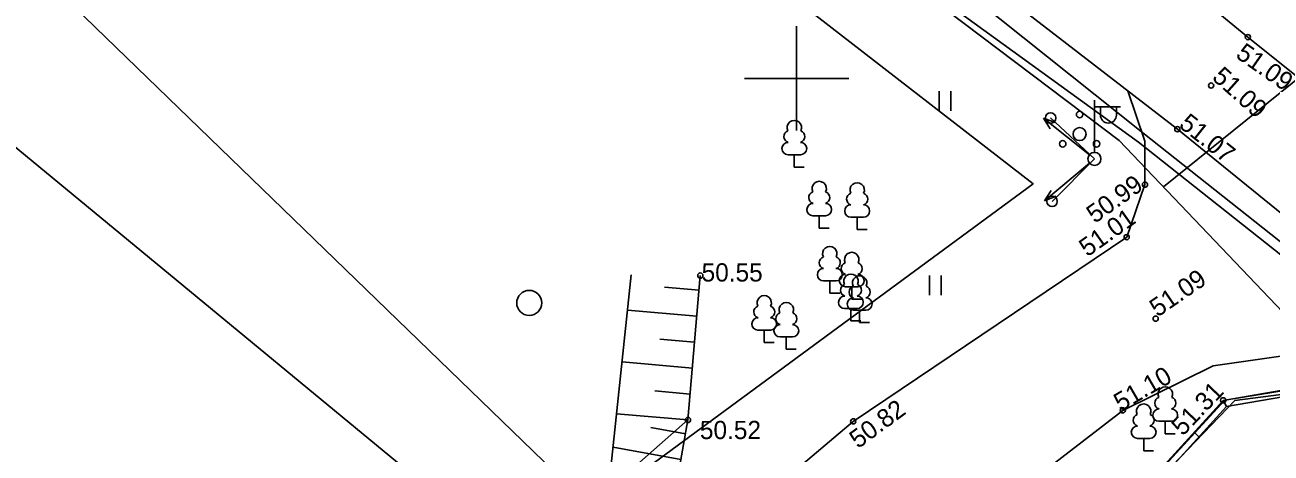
# Model space of a CAD drawing. Extents: x 640535 to 641271, y 6455287 to 6455891.
# Drawn here: x 640920.43 to 640968.19, y 6455685.64 to 6455702.05 of the extents above; entities that cross this region are included whole.
import ezdxf

# ---------------------------------------------------------------- set-up
doc = ezdxf.new("R2010")
doc.units = 0
for name, color, linetype in [('AED', 7, 'Continuous'), ('HALJASTUS', 7, 'Continuous'), ('KORGUS', 7, 'Continuous'), ('MOOTPIIR', 7, 'Continuous'), ('MPKAABEL', 7, 'Continuous'), ('MPOHULIIN', 7, 'Continuous'), ('PIIR', 7, 'Continuous'), ('POST', 7, 'Continuous'), ('PUU', 7, 'Continuous'), ('RELJEEF', 7, 'Continuous'), ('SITRASS', 7, 'Continuous'), ('TEE', 7, 'Continuous'), ('VORK', 7, 'Continuous'), ('VORMISTUS', 7, 'Continuous')]:
    doc.layers.add(name, color=color, linetype=linetype)

msp = doc.modelspace()

# ---------------------------------------------------------------- linework, layer by layer
at = {"layer": 'AED'}
for p, q in [((640966.35, 6455687.658), (640966.477, 6455687.426)), ((640965.238, 6455686.435), (640965.421, 6455686.264))]:
    msp.add_line(p, q, dxfattribs=at)
for points in [[(640966.35, 6455687.658), (640969.591, 6455688.209), (640976.847, 6455682.775), (640983.991, 6455677.429), (640989.08, 6455673.638)], [(640966.35, 6455687.658), (640962.506, 6455683.429), (640955.293, 6455675.539), (640947.48, 6455667.04), (640938.801, 6455657.762)], [(640966.477, 6455687.426), (640969.527, 6455687.944), (640976.697, 6455682.575), (640983.841, 6455677.228), (640988.93, 6455673.437)], [(640966.477, 6455687.426), (640962.691, 6455683.261), (640955.478, 6455675.371), (640947.663, 6455666.87), (640938.983, 6455657.591)]]:
    msp.add_lwpolyline(points, dxfattribs=at)
at = {"layer": 'HALJASTUS'}
for p, q in [((640955.46, 6455699.517), (640955.46, 6455698.756)), ((640955.915, 6455699.517), (640955.915, 6455698.756)), ((640946.313, 6455692.441), (640945.84, 6455686.905)), ((640955.093, 6455692.447), (640955.093, 6455691.686)), ((640955.548, 6455692.447), (640955.548, 6455691.686))]:
    msp.add_line(p, q, dxfattribs=at)
msp.add_lwpolyline([(640945.84, 6455686.905), (640942.8, 6455684.232), (640935.186, 6455679.633), (640928.971, 6455675.038), (640919.328, 6455666.916), (640912.737, 6455661.12)], dxfattribs=at)
msp.add_circle((640939.755, 6455691.395), 0.48, dxfattribs=at)
at = {"layer": 'KORGUS'}
for centre in [(640967.299, 6455701.587), (640965.888, 6455699.73), (640964.595, 6455698.056), (640963.353, 6455695.929), (640962.652, 6455693.917), (640946.313, 6455692.441), (640963.764, 6455690.791), (640966.35, 6455687.658), (640962.503, 6455687.273), (640945.84, 6455686.905), (640952.171, 6455686.852)]:
    msp.add_circle(centre, 0.1, dxfattribs=at)
at = {"layer": 'MOOTPIIR'}
for points in [[(640883.197, 6455640.102), (640959.064, 6455695.966), (640908.64, 6455735.05), (640894.56, 6455746.37), (640890.874, 6455748.344), (640902.45, 6455758.84), (640933.859, 6455733.693), (640953.44, 6455718.021), (640970.998, 6455703.463), (640986.989, 6455723.336), (641017.264, 6455760.189), (641032.07, 6455775.799), (641051.147, 6455798.516), (641051.858, 6455801.496), (641032.967, 6455815.517), (641005.929, 6455836.294), (641012.04, 6455844.39), (641029.954, 6455831.417), (641064.672, 6455804.495), (641082.142, 6455790.946), (641104.559, 6455773.627), (641137.854, 6455747.73), (641156.319, 6455733.669)], [(641076.148, 6455729.203), (641052.858, 6455701.113), (641022.196, 6455663.211), (641049.984, 6455638.033), (641059.079, 6455633.67), (641088.221, 6455612.276), (641077.104, 6455600.037), (641059.044, 6455618.015), (641037.875, 6455634.655), (640988.976, 6455673.399), (640969.558, 6455688.005), (640966.799, 6455687.651), (640958.114, 6455678.585), (640913.296, 6455644.247), (640867.087, 6455608.164)]]:
    msp.add_lwpolyline(points, dxfattribs=at)
at = {"layer": 'MPKAABEL'}
for points in [[(640903.643, 6455735.083), (640904.92, 6455735.5), (640912.41, 6455736.88), (640913.2, 6455736.91), (640922.95, 6455729.79), (640930.43, 6455724.11), (640938.12, 6455717.94), (640946.84, 6455710.7), (640955.02, 6455704.51), (640963.27, 6455697.92), (640974.07, 6455689.36), (640982.67, 6455683.21), (640990.6, 6455676.44), (640999.5, 6455669.28), (641007.83, 6455662.81), (641011.79, 6455659.6), (641011.87, 6455659.13), (641011.62, 6455658.34), (641006.916, 6455653.074)], [(640903.78, 6455735.015), (640905.06, 6455735.41), (640912.48, 6455736.75), (640913.22, 6455736.69), (640923.4, 6455729.23), (640930.22, 6455723.9), (640937.77, 6455717.49), (640946.69, 6455710.49), (640954.58, 6455703.74), (640963.11, 6455697.56), (640973.83, 6455689.06), (640982.16, 6455682.75), (640990.25, 6455676.05), (640999.28, 6455669.04), (641010.95, 6455659.67), (641011.48, 6455659.07), (641011.46, 6455658.58), (641006.858, 6455653.125)]]:
    msp.add_lwpolyline(points, dxfattribs=at)
at = {"layer": 'MPOHULIIN'}
for p, q in [((640959.462, 6455698.473), (640959.721, 6455698.075)), ((640959.462, 6455698.473), (640959.908, 6455698.308)), ((640961.223, 6455697.072), (640959.462, 6455698.473)), ((640961.227, 6455696.755), (640959.506, 6455695.306)), ((640961.418, 6455696.917), (640961.418, 6455696.917)), ((640961.418, 6455696.917), (640961.418, 6455696.917)), ((640959.506, 6455695.306), (640959.756, 6455695.71)), ((640959.506, 6455695.306), (640959.948, 6455695.482))]:
    msp.add_line(p, q, dxfattribs=at)
at = {"layer": 'PIIR'}
msp.add_lwpolyline([(640969.62, 6455688.19), (640966.42, 6455687.66), (640898.66, 6455613.81), (640930.77, 6455590.43), (640939.61, 6455602.88), (640942.54, 6455602.41), (640989.76, 6455574.45), (641038.04, 6455634.83), (640989.3, 6455673.37)], close=True, dxfattribs=at)
at = {"layer": 'POST'}
for p, q in [((640961.418, 6455697.167), (640961.418, 6455699.167)), ((640961.418, 6455698.917), (640962.418, 6455698.917)), ((640961.645, 6455698.596), (640961.645, 6455698.917)), ((640962.258, 6455698.596), (640962.258, 6455698.917)), ((640959.738, 6455698.485), (640961.418, 6455696.917)), ((640961.418, 6455696.917), (640959.793, 6455695.289)), ((640961.418, 6455696.917), (640961.418, 6455696.917))]:
    msp.add_line(p, q, dxfattribs=at)
for centre, radius in [((640959.738, 6455698.485), 0.2), ((640961.418, 6455696.916), 0.25), ((640959.793, 6455695.289), 0.2)]:
    msp.add_circle(centre, radius, dxfattribs=at)
msp.add_arc((640961.951, 6455698.596), 0.306, 180, 0, dxfattribs=at)
at = {"layer": 'PUU'}
for p, q in [((640950.154, 6455697.073), (640949.674, 6455697.073)), ((640949.914, 6455696.598), (640949.914, 6455697.073)), ((640950.294, 6455696.598), (640949.914, 6455696.598)), ((640951.11, 6455694.736), (640950.63, 6455694.736)), ((640950.87, 6455694.261), (640950.87, 6455694.736)), ((640952.564, 6455694.679), (640952.084, 6455694.679)), ((640952.324, 6455694.204), (640952.324, 6455694.679)), ((640951.25, 6455694.261), (640950.87, 6455694.261)), ((640952.704, 6455694.204), (640952.324, 6455694.204)), ((640951.515, 6455692.238), (640951.035, 6455692.238)), ((640951.275, 6455691.763), (640951.275, 6455692.238)), ((640952.356, 6455692.012), (640951.876, 6455692.012)), ((640952.116, 6455691.537), (640952.116, 6455692.012)), ((640951.655, 6455691.763), (640951.275, 6455691.763)), ((640952.496, 6455691.537), (640952.116, 6455691.537)), ((640952.325, 6455691.18), (640951.845, 6455691.18)), ((640952.085, 6455690.705), (640952.085, 6455691.18)), ((640952.657, 6455691.113), (640952.177, 6455691.113)), ((640952.417, 6455690.638), (640952.417, 6455691.113)), ((640952.465, 6455690.705), (640952.085, 6455690.705)), ((640952.797, 6455690.638), (640952.417, 6455690.638)), ((640949.002, 6455690.353), (640948.522, 6455690.353)), ((640948.762, 6455689.878), (640948.762, 6455690.353)), ((640949.847, 6455690.09), (640949.367, 6455690.09)), ((640949.607, 6455689.615), (640949.607, 6455690.09)), ((640949.142, 6455689.878), (640948.762, 6455689.878)), ((640949.987, 6455689.615), (640949.607, 6455689.615)), ((640964.371, 6455686.854), (640963.891, 6455686.854)), ((640964.131, 6455686.379), (640964.131, 6455686.854)), ((640963.544, 6455686.196), (640963.064, 6455686.196)), ((640963.304, 6455685.721), (640963.304, 6455686.196)), ((640964.511, 6455686.379), (640964.131, 6455686.379)), ((640963.684, 6455685.721), (640963.304, 6455685.721))]:
    msp.add_line(p, q, dxfattribs=at)
for centre, radius in [((640960.85, 6455698.617), 0.125), ((640960.85, 6455697.867), 0.25), ((640960.2, 6455697.492), 0.125), ((640961.5, 6455697.492), 0.125)]:
    msp.add_circle(centre, radius, dxfattribs=at)
for centre, radius, start, end in [((640949.914, 6455698.118), 0.277, 332.5799, 207.4201), ((640949.744, 6455697.77), 0.233, 109.0217, 253.1415), ((640950.084, 6455697.77), 0.233, 286.8508, 70.9859), ((640949.677, 6455697.31), 0.238, 90.0016, 269.3953), ((640950.152, 6455697.31), 0.238, 270.6047, 89.9984), ((640950.87, 6455695.781), 0.277, 332.5799, 207.4201), ((640952.324, 6455695.724), 0.277, 332.5799, 207.4201), ((640950.7, 6455695.434), 0.233, 109.0217, 253.1415), ((640951.04, 6455695.434), 0.233, 286.8508, 70.9859), ((640952.154, 6455695.377), 0.233, 109.0217, 253.1415), ((640952.494, 6455695.377), 0.233, 286.8508, 70.9859), ((640950.633, 6455694.974), 0.238, 90.0016, 269.3953), ((640951.108, 6455694.974), 0.238, 270.6047, 89.9984), ((640952.087, 6455694.917), 0.238, 90.0016, 269.3953), ((640952.562, 6455694.917), 0.238, 270.6047, 89.9984), ((640951.275, 6455693.283), 0.277, 332.5799, 207.4201), ((640952.116, 6455693.057), 0.277, 332.5799, 207.4201), ((640951.105, 6455692.935), 0.233, 109.0217, 253.1415), ((640951.445, 6455692.935), 0.233, 286.8508, 70.9859), ((640951.946, 6455692.709), 0.233, 109.0217, 253.1415), ((640952.286, 6455692.709), 0.233, 286.8508, 70.9859), ((640951.037, 6455692.475), 0.238, 90.0016, 269.3953), ((640951.512, 6455692.475), 0.238, 270.6047, 89.9984), ((640951.878, 6455692.249), 0.238, 90.0016, 269.3953), ((640952.085, 6455692.225), 0.277, 332.5799, 207.4201), ((640952.417, 6455692.158), 0.277, 332.5799, 207.4201), ((640952.353, 6455692.249), 0.238, 270.6047, 89.9984), ((640951.915, 6455691.877), 0.233, 109.0217, 253.1415), ((640952.247, 6455691.811), 0.233, 109.0217, 253.1415), ((640952.255, 6455691.877), 0.233, 286.8508, 70.9859), ((640952.587, 6455691.811), 0.233, 286.8508, 70.9859), ((640948.762, 6455691.398), 0.277, 332.5799, 207.4201), ((640951.847, 6455691.417), 0.238, 90.0016, 269.3953), ((640952.18, 6455691.351), 0.238, 90.0016, 269.3953), ((640952.322, 6455691.417), 0.238, 270.6047, 89.9984), ((640952.655, 6455691.351), 0.238, 270.6047, 89.9984), ((640948.592, 6455691.05), 0.233, 109.0217, 253.1415), ((640948.932, 6455691.05), 0.233, 286.8508, 70.9859), ((640949.437, 6455690.787), 0.233, 109.0217, 253.1415), ((640949.607, 6455691.135), 0.277, 332.5799, 207.4201), ((640949.777, 6455690.787), 0.233, 286.8508, 70.9859), ((640948.525, 6455690.59), 0.238, 90.0016, 269.3953), ((640949, 6455690.59), 0.238, 270.6047, 89.9984), ((640949.37, 6455690.327), 0.238, 90.0016, 269.3953), ((640949.845, 6455690.327), 0.238, 270.6047, 89.9984), ((640964.131, 6455687.899), 0.277, 332.5799, 207.4201), ((640963.961, 6455687.552), 0.233, 109.0217, 253.1415), ((640964.301, 6455687.552), 0.233, 286.8508, 70.9859), ((640963.304, 6455687.241), 0.277, 332.5799, 207.4201), ((640963.893, 6455687.092), 0.238, 90.0016, 269.3953), ((640964.368, 6455687.092), 0.238, 270.6047, 89.9984), ((640963.067, 6455686.434), 0.238, 90.0016, 269.3953), ((640963.134, 6455686.894), 0.233, 109.0217, 253.1415), ((640963.474, 6455686.894), 0.233, 286.8508, 70.9859), ((640963.542, 6455686.434), 0.238, 270.6047, 89.9984)]:
    msp.add_arc(centre, radius, start, end, dxfattribs=at)
at = {"layer": 'RELJEEF'}
for p, q in [((640946.266, 6455691.887), (640944.945, 6455692)), ((640946.181, 6455690.891), (640943.521, 6455691.118)), ((640946.095, 6455689.894), (640944.756, 6455690.009)), ((640946.01, 6455688.898), (640943.312, 6455689.129)), ((640945.925, 6455687.901), (640944.567, 6455688.018)), ((640945.84, 6455686.905), (640943.104, 6455687.139)), ((640945.746, 6455686.379), (640944.41, 6455686.617)), ((640945.57, 6455685.394), (640942.97, 6455685.858))]:
    msp.add_line(p, q, dxfattribs=at)
for points in [[(640911.955, 6455657.29), (640919.467, 6455662.536), (640926.047, 6455667.105), (640934.197, 6455673.44), (640941.593, 6455679.273), (640945.219, 6455683.426), (640945.84, 6455686.905), (640946.313, 6455692.441)], [(640912.069, 6455661.498), (640919.328, 6455666.916), (640928.971, 6455675.038), (640935.186, 6455679.633), (640942.8, 6455684.232), (640943.662, 6455692.468)]]:
    msp.add_lwpolyline(points, dxfattribs=at)
at = {"layer": 'SITRASS'}
for points in [[(640937.851, 6455716.622), (640941.734, 6455713.57), (640946.318, 6455710.257), (640952.412, 6455705.148), (640962.368, 6455697.626), (640969.956, 6455689.659), (640981.135, 6455681.457), (640989.784, 6455674.481), (641004.289, 6455663.535), (641015.73, 6455654.683), (641017.133, 6455653.581)], [(640964.06, 6455695.85), (640971.233, 6455701.618), (640972.468, 6455703)]]:
    msp.add_lwpolyline(points, dxfattribs=at)
at = {"layer": 'TEE'}
for p, q in [((640963.352, 6455697.595), (640962.697, 6455699.523)), ((640963.353, 6455695.929), (640963.352, 6455697.595)), ((640962.652, 6455693.917), (640963.353, 6455695.929)), ((640970.382, 6455689.611), (640965.969, 6455688.985)), ((640965.969, 6455688.985), (640962.503, 6455687.273))]:
    msp.add_line(p, q, dxfattribs=at)
for points in [[(640947.389, 6455711.586), (640954.888, 6455705.563), (640964.595, 6455698.056)], [(640957.983, 6455709.251), (640967.299, 6455701.587), (640977.525, 6455693.388)], [(640964.595, 6455698.056), (640974.628, 6455689.912), (640984.9, 6455681.74)], [(640962.652, 6455693.917), (640952.171, 6455686.852), (640942.751, 6455678.879), (640932.651, 6455670.673), (640922.582, 6455663.088)], [(640962.503, 6455687.273), (640956.103, 6455682.339), (640946.008, 6455674.735), (640935.658, 6455666.673)]]:
    msp.add_lwpolyline(points, dxfattribs=at)
at = {"layer": 'VORK'}
for p, q in [((640950, 6455702), (640950, 6455698)), ((640948, 6455700), (640952, 6455700))]:
    msp.add_line(p, q, dxfattribs=at)
at = {"layer": 'VORMISTUS'}
for points in [[(641000.261, 6455890.515), (641262.591, 6455673.908), (641135.25, 6455519.686), (640872.92, 6455736.294)], [(640541.985, 6455387.061), (640883.871, 6455739.995), (640984.427, 6455642.586), (640642.541, 6455289.653)]]:
    msp.add_lwpolyline(points, close=True, dxfattribs=at)

# ---------------------------------------------------------------- texts
at = {"layer": 'KORGUS'}
for s, rotation, p in [(' 51.09', 324.9919, (640966.577, 6455700.981)), (' 51.09', 318.2638, (640965.694, 6455700.163)), (' 51.07', 321.6483, (640964.41, 6455698.325)), (' 50.99', 35.4231, (640961.218, 6455694.27)), (' 51.01', 35.4231, (640960.936, 6455692.986)), (' 51.09', 34.3799, (640963.622, 6455690.683)), (' 51.10', 30.101, (640962.194, 6455687.086)), (' 51.31', 46.4143, (640964.625, 6455686.072)), (' 50.82', 36.3303, (640952.147, 6455685.63))]:
    msp.add_text(s, height=0.7, rotation=rotation, dxfattribs=at).set_placement(p)
for s, p in [(' 50.55', (640946.102, 6455692.214)), (' 50.52', (640946.036, 6455686.172))]:
    msp.add_text(s, height=0.7, dxfattribs=at).set_placement(p)

doc.saveas('drawing.dxf')
